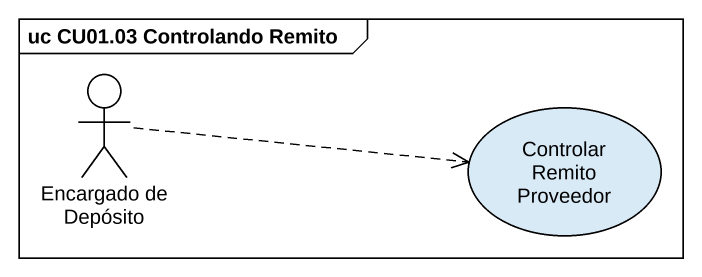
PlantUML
@startuml
mainframe uc CU01.03 Controlando Remito
actor "Encargado de Depósito" as Encargado_de_Depósito
usecase "Controlar Remito Proveedor" as Controlar_Remito_Proveedor
Encargado_de_Depósito .right.> Controlar_Remito_Proveedor
@enduml
